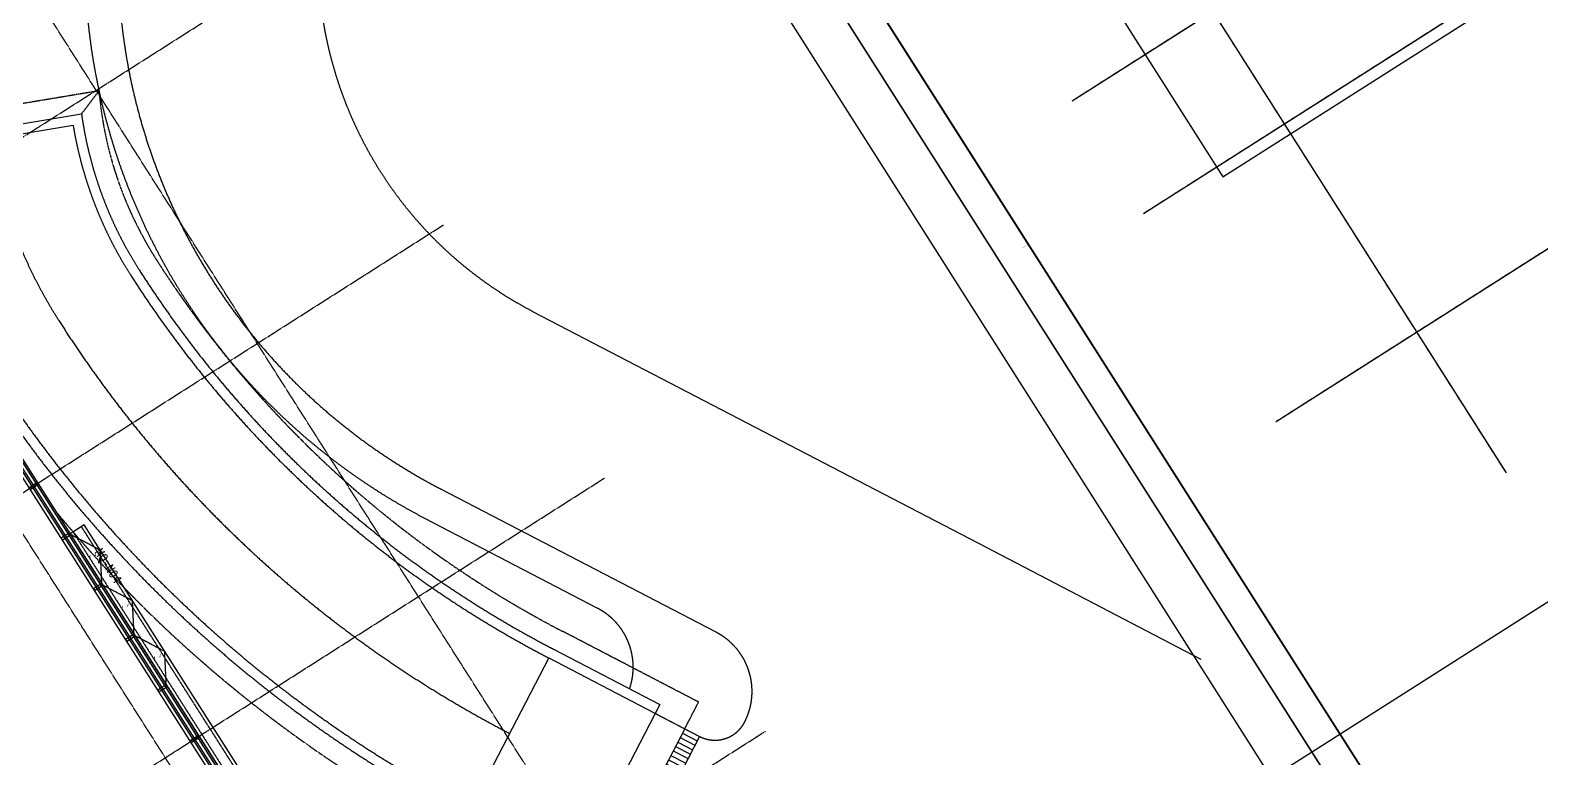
# Model space of a CAD drawing. Extents: x -46296 to 410892, y -132363 to 283170.
# Drawn here: x 87139 to 132465, y 101332 to 123155 of the extents above; entities that cross this region are included whole.
import ezdxf
from ezdxf.xclip import XClip

# ---------------------------------------------------------------- set-up
doc = ezdxf.new("R2010")
doc.units = 0
doc.header["$LTSCALE"] = 5
doc.header["$XCLIPFRAME"] = 2
for name, pattern in [('104 13#平面_t3$0$109 3#平面$0$DASH', [0.35, 0.25, -0.1]), ('104 13#平面_t3$0$ACAD_ISO05W100', [34, 24, -3, 0.5, -3, 0.5, -3]), ('104 13#平面_t3$0$DASH', [0.35, 0.25, -0.1]), ('104 13#平面_t3$0$DOTE', [2.42, 2, -0.2, 0.02, -0.2]), ('13#楼幕墙$0$DASH', [0.35, 0.25, -0.1]), ('X-104 B0平面$0$DOTE', [2.42, 2, -0.2, 0.02, -0.2])]:
    doc.linetypes.add(name, pattern=pattern)
doc.layers.get('0').update_dxf_attribs({"linetype": 'CONTINUOUS'})
doc.layers.get('Defpoints').update_dxf_attribs({"linetype": 'CONTINUOUS'})
doc.layers.add('104 13#平面_t3$0$000套内', color=226, linetype='CONTINUOUS', lineweight=30, plot=False)
for name, color, linetype in [('104 13#平面_t3$0$02-TEXT_标注', 130, 'CONTINUOUS'), ('104 13#平面_t3$0$A-O_散水', 134, 'CONTINUOUS'), ('104 13#平面_t3$0$A-TECH_暖通', 6, 'CONTINUOUS'), ('104 13#平面_t3$0$A-TECH_结构', 21, 'CONTINUOUS'), ('104 13#平面_t3$0$A_AXIS-轴线', 36, '104 13#平面_t3$0$DOTE'), ('104 13#平面_t3$0$M-场地 车库入口', 41, 'CONTINUOUS'), ('104 13#平面_t3$0$M-绿化 首层轮廓', 197, 'CONTINUOUS'), ('104 13#平面_t3$0$M-道路 边线', 151, 'CONTINUOUS'), ('13#楼幕墙$0$A-C_幕墙龙骨', 133, 'CONTINUOUS'), ('13#楼幕墙$0$A-C_玻璃幕墙', 140, 'CONTINUOUS'), ('13#楼幕墙$0$A-C_窗', 140, 'CONTINUOUS'), ('X-104 B0平面$0$A_AXIS-轴线', 36, 'X-104 B0平面$0$DOTE'), ('X-104 B0平面$0$A_STR-砼墙', 51, 'CONTINUOUS')]:
    doc.layers.add(name, color=color, linetype=linetype)
doc.layers.add('104-13 B0核心筒$0$04-不打印_辅助线', color=165, linetype='CONTINUOUS', plot=False)
doc.styles.add('104 13#平面_t3$0$_TCH_AXIS', font='STXIHEI.TTF', dxfattribs={"width": 0.75})

# ---------------------------------------------------------------- blocks, each defined once
blk = doc.blocks.new('图框-A1')
for points, const_width in [([(0, 0), (841, 0), (841, 594), (0, 594)], 0.05), ([(766, 584), (25, 584), (25, 10), (766, 10)], 0.5)]:
    blk.add_lwpolyline(points, close=True, dxfattribs=dict(const_width=const_width))
at = {"const_width": 0.05}
blk.add_lwpolyline([(420.5, 594), (420.5, 592)], dxfattribs=at)
blk = doc.blocks.new('104 13#平面_t3$0$轴网')
at = {"layer": '104 13#平面_t3$0$A_AXIS-轴线', "linetype": '104 13#平面_t3$0$DOTE'}
for p, q in [((12500, -7401), (12500, 24620)), ((21500, -7401), (21500, 24620)), ((30500, -7401), (30500, 24620)), ((39500, -7401), (39500, 24620)), ((60408, 18000), (-2925, 18000)), ((60408, 9000), (-2925, 9000))]:
    blk.add_line(p, q, dxfattribs=at)
blk = doc.blocks.new('13#楼幕墙$0$A$C62EA228A')
at = {"linetype": '13#楼幕墙$0$DASH'}
blk.add_lwpolyline([(10, -300), (-860, -797), (-1730, -300)], dxfattribs=at)
at = {"layer": '13#楼幕墙$0$A-C_玻璃幕墙', "color": 1}
blk.add_lwpolyline([(-889, -674, 0, 25, 0), (-792, -580, 0, 0, 0), (-890, -456, 25, 0, 0), (-786, -374, 0, 0, 0)], format="xyseb", dxfattribs=at)
blk = doc.blocks.new('13#楼幕墙$0$A$C7A413A1D')
blk.add_lwpolyline([(-70, -300), (-10, -300), (-10, 0), (-70, 0)], close=True)
blk = doc.blocks.new('13#楼幕墙')
at = {"layer": '13#楼幕墙$0$A-C_玻璃幕墙'}
for p, q in [((38000, 10000), (12440, 10000)), ((37850, 10150), (12485, 10150)), ((38100, 9900), (12410, 9900))]:
    blk.add_line(p, q, dxfattribs=at)
blk.add_lwpolyline([(4493, 15500), (-900, 15500), (-900, -1700), (22100, -1700), (22100, -1100), (58400, -1100), (58400, 18960), (53293, 23245), (37800, 14300), (37800, 10200), (12500, 10200), (4493, 15500)], dxfattribs=at)
at = {"layer": '13#楼幕墙$0$A-C_幕墙龙骨'}
for p in [(21540, 10200), (23340, 10200), (25140, 10200), (26940, 10200), (28740, 10200), (30540, 10200)]:
    blk.add_blockref('13#楼幕墙$0$A$C7A413A1D', p, dxfattribs=at)
at = {"layer": '13#楼幕墙$0$A-C_窗', "xscale": -1, "rotation": 180}
for p in [(25060, 9900), (26860, 9900), (28660, 9900)]:
    blk.add_blockref('13#楼幕墙$0$A$C62EA228A', p, dxfattribs=at)
blk = doc.blocks.new('*U191')
at = {"color": 8, "ltscale": 0.02}
blk.add_line((-222, 115), (222, -115), dxfattribs=at)
blk = doc.blocks.new('*U192')
at = {"color": 0, "linetype": 'ByBlock', "lineweight": -2, "transparency": 16777216}
for p in [(2078, 3992), (2147, 4125), (2216, 4258), (2286, 4391), (1870, 3592), (1939, 3725), (2009, 3859), (1593, 3060), (1662, 3193), (1732, 3326), (1801, 3459), (1385, 2661), (1454, 2794), (1524, 2927), (1177, 2262), (1247, 2395), (1316, 2528), (900, 1730), (970, 1863), (1039, 1996), (1108, 2129), (693, 1331), (762, 1464), (831, 1597), (416, 798), (485, 931), (554, 1064), (623, 1197), (208, 399), (277, 532), (346, 665), (0, 0), (69, 133), (139, 266)]:
    blk.add_blockref('*U191', p, dxfattribs=at)
blk = doc.blocks.new('104 13#平面_t3$0$jtrsyt')
at = {"ltscale": 0.02}
for p, q in [((62, 422), (-4493, -3005)), ((0, 0), (-4075, -3066)), ((20030, -7283), (23630, -7283)), ((20030, -7583), (20030, -12683)), ((20030, -7583), (25130, -7583)), ((23630, -7283), (23630, -12983)), ((24630, -7583), (24630, -12683)), ((25130, -7583), (25130, -12683)), ((20030, -12683), (25130, -12683)), ((20030, -12983), (23630, -12983))]:
    blk.add_line(p, q, dxfattribs=at)
for centre, radius, start, end in [((9589, 7215), 12000, 216.9589, 239.9998), ((9589, 7215), 11700, 215.4896, 239.9998), ((9589, 7215), 14550, 216.9589, 239.9998), ((9589, 7215), 17400, 215.971, 239.9998), ((9589, 7215), 17100, 216.9589, 239.9998), ((20030, 25300), 32583, 239.9998, 270), ((20030, 25300), 32883, 239.9998, 270), ((20030, 25300), 35433, 239.9998, 270), ((20030, 25300), 37983, 239.9998, 270), ((20030, 25300), 38283, 239.9998, 270)]:
    blk.add_arc(centre, radius, start, end, dxfattribs=at)
at = {"rotation": 27.49977707902309}
blk.add_blockref('*U192', (24880, -12683), dxfattribs=at)
blk = doc.blocks.new('104 13#平面_t3$0$A$C0BB3323F')
at = {"layer": '104 13#平面_t3$0$M-绿化 首层轮廓'}
for p, q in [((34572, 24046), (29546, 21140)), ((12815, 20012), (12815, 20012))]:
    blk.add_line(p, q, dxfattribs=at)
for centre, radius, start, end in [((35573, 22315), 2000, 38.6404, 120.0409), ((20034, 37588), 19000, 266.8331, 300.0409), ((20034, 37588), 19000, 243.5488, 247.6701), ((20034, 37588), 19000, 247.6701, 266.8331)]:
    blk.add_arc(centre, radius, start, end, dxfattribs=at)
at = {"layer": '104 13#平面_t3$0$M-道路 边线'}
for p, q in [((39057, 34726), (45590, 38504)), ((26042, 27199), (39057, 34726)), ((37101, 26664), (29045, 22005))]:
    blk.add_line(p, q, dxfattribs=at)
at = {"layer": '104 13#平面_t3$0$M-道路 边线', "ltscale": 0.02}
blk.add_line((38171, 23816), (39469, 24567), dxfattribs=at)
at = {"layer": '104 13#平面_t3$0$M-道路 边线'}
for centre, radius, start, end in [((20034, 37588), 12000, 210.0409, 300.0409), ((20034, 37588), 18000, 210.0409, 247.6701), ((38102, 24933), 2000, 30.0409, 120.0409), ((20034, 37588), 18000, 247.6701, 300.0409)]:
    blk.add_arc(centre, radius, start, end, dxfattribs=at)
at = {"layer": '104 13#平面_t3$0$M-道路 边线', "ltscale": 0.02}
blk.add_arc((38968, 25433), 1000, 300.0411, 30.0409, dxfattribs=at)
at = {"layer": 'Defpoints'}
blk.add_lwpolyline([(59300, 600), (59300, 20660), (54205, 24935), (38700, 16000), (38700, 11900), (13400, 11900), (5393, 17200), (0, 17200), (0, 0), (23000, 0), (23000, 600)], close=True, dxfattribs=at)
blk = doc.blocks.new('104 13#平面_t3')
at = {"layer": '104 13#平面_t3$0$000套内'}
blk.add_lwpolyline([(7100, -1550), (21950, -1550), (21950, -950), (48400, -950), (48400, 11050), (53400, 11050), (53400, 18100), (58250, 18100), (58250, 18890), (53289, 23053), (37950, 14213), (37950, 10050), (12455, 10050), (4447, 15350), (4100, 15350), (4100, 6300), (7100, 6300), (7100, -1550)], dxfattribs=at)
at = {"layer": '104 13#平面_t3$0$A-O_散水'}
blk.add_lwpolyline([(58900, 13050), (58900, 19193), (53346, 23853), (37300, 14589), (37300, 10700), (23300, 10700), (23300, 10200), (37800, 10200), (37800, 14300), (53293, 23245), (58400, 18960), (58400, 13050)], dxfattribs=at)
at = {"layer": '104 13#平面_t3$0$A-O_散水', "linetype": '104 13#平面_t3$0$DASH'}
blk.add_lwpolyline([(58800, 13050), (58800, 19147), (53336, 23731), (37400, 14531), (37400, 10600), (23300, 10600), (23300, 10300), (37700, 10300), (37700, 14358), (53304, 23367), (58500, 19007), (58500, 13050)], dxfattribs=at)
at = {"layer": '104 13#平面_t3$0$A-O_散水', "linetype": '104 13#平面_t3$0$109 3#平面$0$DASH'}
for points in [[(38136, 22617), (37685, 23396), (33703, 21093, -0.131654), (17715, 16797, -0.121419), (12556, 18064), (10136, 12364)], [(40689, 18202), (41139, 17423), (37157, 15120, -0.100159), (22540, 10200, -0.100159)]]:
    blk.add_lwpolyline(points, format="xyb", dxfattribs=at)
blk.add_lwpolyline([(12861, 17247), (12556, 18064)], dxfattribs=at)
at = {"layer": '104 13#平面_t3$0$A-TECH_暖通', "linetype": '104 13#平面_t3$0$109 3#平面$0$DASH', "const_width": 30}
blk.add_lwpolyline([(30500, 9900), (30500, 9300)], dxfattribs=at)
at = {"layer": '104 13#平面_t3$0$A-TECH_结构'}
blk.add_lwpolyline([(58350, -1050), (58350, 18937), (53288, 23184), (37850, 14271), (37850, 10150), (12485, 10150), (4478, 15450), (-850, 15450), (-850, -1650), (22050, -1650), (22050, -1050)], close=True, dxfattribs=at)
at = {"xscale": 100, "yscale": 100, "zscale": 100}
for p in [(-10635, 42115), (-10635, -20285)]:
    blk.add_blockref('图框-A1', p, dxfattribs=at)
for name, p in [('104 13#平面_t3$0$A$C0BB3323F', (-900, -1700)), ('104 13#平面_t3$0$轴网', (0, 0))]:
    blk.add_blockref(name, p)
at = {"layer": '104 13#平面_t3$0$A-TECH_结构'}
blk.add_blockref('13#楼幕墙', (0, 0), dxfattribs=at)
at = {"layer": '104 13#平面_t3$0$M-场地 车库入口', "ltscale": 200, "rotation": 30.04109946673724}
blk.add_blockref('104 13#平面_t3$0$jtrsyt', (13018, 16851), dxfattribs=at)
at = {"layer": '104 13#平面_t3$0$02-TEXT_标注', "linetype": '104 13#平面_t3$0$ACAD_ISO05W100', "style": '104 13#平面_t3$0$_TCH_AXIS'}
blk.add_text('MQ-N04', height=281.2, dxfattribs=at).set_placement((24153, 10511))
blk = doc.blocks.new('104 轴线')
for p, q in [((-294971, 159219), (-249835, 88258)), ((-262856, 99412), (-214266, 130319)), ((-260709, 96037), (-222317, 120457)), ((-256737, 89793), (-218420, 114166))]:
    blk.add_line(p, q)
at = {"layer": 'Defpoints'}
blk.add_lwpolyline([(13135, -2670), (19996, 9914), (18926, 200140), (-165691, 199501, 0.064843), (-234306, 190322, 0.064894), (-298282, 163874), (-300993, 152958), (-177498, -41043), (-162540, -55229), (-143745, -84755), (-123037, -89354), (13135, -2670)], format="xyb", close=True, dxfattribs=at)
blk = doc.blocks.new('104-13 B0核心筒')
at = {"layer": '104-13 B0核心筒$0$04-不打印_辅助线'}
ref = blk.add_blockref('104 轴线', (287656, 163437), dxfattribs=dict(at, rotation=57.54087654753761))
XClip(ref).set_block_clipping_path([(-308258.2439484803, 159880.9876684749), (-256882.7738956955, 79110.5487782021), (-223300.1845035219, 100471.3503204154), (-274675.6545563068, 181241.7892106881)])
blk = doc.blocks.new('X-104 B0平面')
at = {"layer": 'X-104 B0平面$0$A_STR-砼墙'}
blk.add_lwpolyline([(251756, 174222), (199067, 201650), (187478, 179386), (172177, 187351), (166590, 176619), (129202, 196081), (124261, 186590), (123240, 187122, 0.468265), (105289, 179286), (101633, 185034), (104164, 186644), (101481, 190863), (89841, 183459), (87650, 174225), (122929, 118760), (136345, 127294), (140666, 120501), (146994, 124527), (162301, 134263), (210374, 109238), (210935, 108946), (214034, 107332), (222488, 111725)], format="xyb", dxfattribs=at)
at = {"rotation": 302.4591234524621}
blk.add_blockref('104-13 B0核心筒', (88969, 176623), dxfattribs=at)
at = {"layer": 'X-104 B0平面$0$A_AXIS-轴线'}
blk.add_blockref('104 轴线', (381256, 21623), dxfattribs=at)

msp = doc.modelspace()

# ---------------------------------------------------------------- block references
msp.add_blockref('X-104 B0平面', (0, 0))
ref = msp.add_blockref('104 13#平面_t3', (67222, 122228), dxfattribs=dict(rotation=302.4795617262711))
XClip(ref).set_block_clipping_path([(-10634.5212054184, -20285.2330032716), (73465.4787945815, 39114.7669967284)])

doc.saveas('drawing.dxf')
